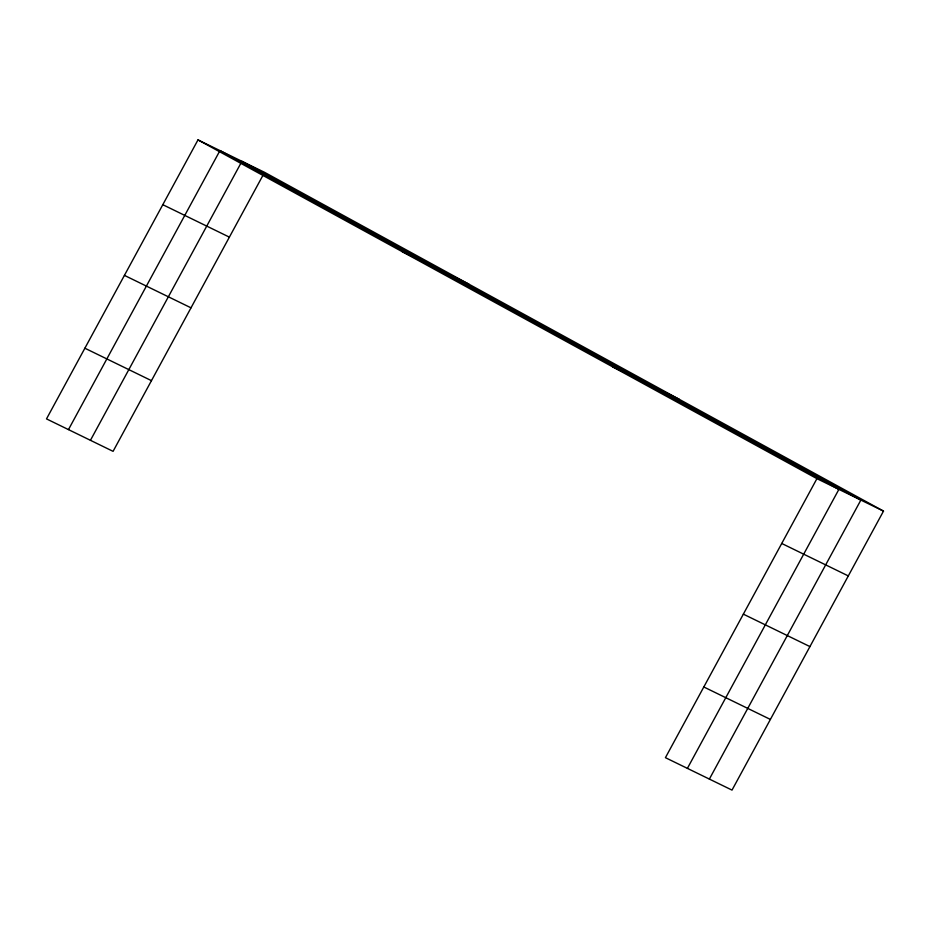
<?xml version="1.0" encoding="UTF-8"?>
<svg xmlns="http://www.w3.org/2000/svg" width="930" height="930" viewBox="0 0 930 930"><rect width="100%" height="100%" fill="white"/><g stroke="black" fill="none" stroke-linecap="round" stroke-linejoin="round"><path stroke-width="1.4" d="M883.5 511.105L816.924 478.659L665.427 757.671L732.015 790.105L883.5 511.105L264.573 172.329L197.985 139.895L46.5 418.895L113.076 451.341L263.19 174.875M68.471 429.602L219.957 150.59L838.895 489.366L687.398 768.378M90.443 440.309L241.928 161.297L860.866 500.073L709.369 779.084M402.237 251.681L468.813 284.127M612.672 366.862L679.249 399.307M162.797 204.693L229.385 237.138M781.735 543.469L848.311 575.914M124.422 275.385L190.999 307.818M743.349 614.149L809.937 646.594M84.874 348.215L151.462 380.649M703.812 686.979L770.389 719.425M197.985 139.895L816.924 478.659"/></g></svg>
